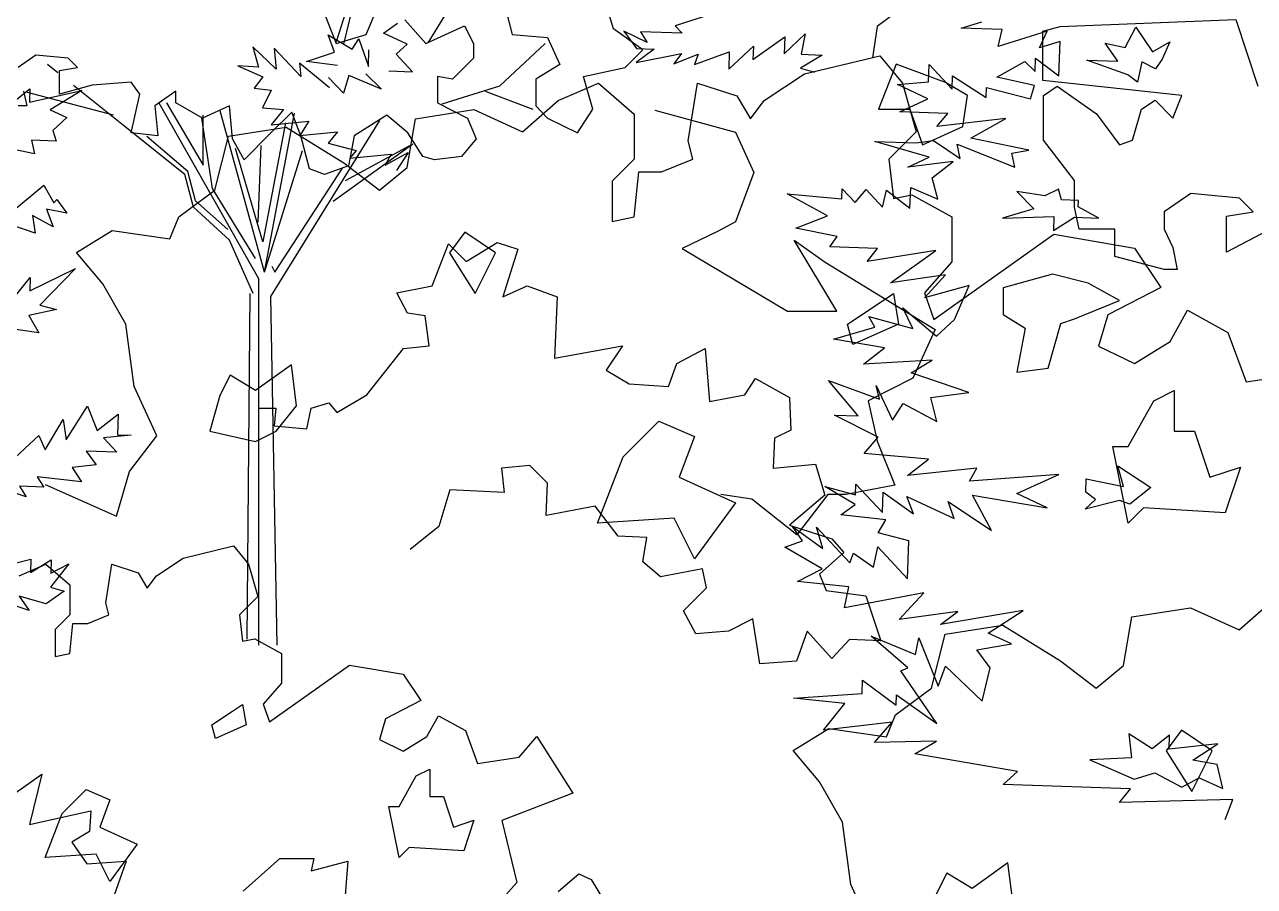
# Model space of a CAD drawing. Header units: inches. Extents: x -11 to 128, y 7 to 56.
# Drawn here: x 20.6192 to 21.0475, y 23.2566 to 23.5569 of the extents above; entities that cross this region are included whole.
import ezdxf

# ---------------------------------------------------------------- set-up
doc = ezdxf.new("R2010")
doc.units = ezdxf.units.IN
doc.header["$MEASUREMENT"] = 0
doc.layers.add('CAY', color=94, linetype='Continuous')
doc.layers.add('CAY-3', color=61, linetype='Continuous')
picture_1 = doc.add_image_def('image1.jpg', size_in_pixel=(1680, 1093))

# ---------------------------------------------------------------- blocks, each defined once
blk = doc.blocks.new('A$C76451831')
at = {"layer": 'CAY'}
for p, q in [((2585.55, 1708.32), (2564.01, 1701.36)), ((2337.68, 1695.67), (2348.38, 1703.45)), ((2564.01, 1701.36), (2569.25, 1695.74)), ((2294.59, 1694.45), (2313.24, 1683.37)), ((2299.57, 1681.13), (2294.59, 1694.45)), ((2313.24, 1683.37), (2318.5, 1691.35)), ((2318.5, 1691.35), (2325.91, 1669.79)), ((2355.97, 1687.32), (2337.68, 1695.67)), ((2523.99, 1697.32), (2533.94, 1683.83)), ((2542.26, 1688.52), (2523.99, 1697.32)), ((2569.25, 1695.74), (2537.11, 1696.86)), ((2537.11, 1696.86), (2542.26, 1688.52)), ((2624.27, 1675.23), (2648.9, 1692.96)), ((2648.45, 1679.83), (2664.84, 1695.12)), ((2648.9, 1692.96), (2648.45, 1679.83)), ((2664.84, 1695.12), (2661.57, 1679.37)), ((2236.31, 1685.23), (2240.6, 1669.26)), ((2254.38, 1667.88), (2236.31, 1685.23)), ((2252.8, 1684.11), (2254.38, 1667.88)), ((2273.61, 1662.02), (2252.8, 1684.11)), ((2278.01, 1673.72), (2299.57, 1681.13)), ((2325.91, 1669.79), (2326.36, 1682.92)), ((2347.54, 1679.46), (2355.97, 1687.32)), ((2360.21, 1665.87), (2347.54, 1679.46)), ((2547.52, 1683.35), (2533.56, 1672.96)), ((2533.56, 1672.96), (2568.69, 1679.89)), ((2533.94, 1683.83), (2547.52, 1683.35)), ((2568.69, 1679.89), (2562.98, 1671.93)), ((2562.98, 1671.93), (2581.82, 1679.44)), ((2578.82, 1671.38), (2605.9, 1681.31)), ((2581.82, 1679.44), (2578.82, 1671.38)), ((2605.43, 1667.73), (2624.63, 1685.65)), ((2605.9, 1681.31), (2605.43, 1667.73)), ((2624.63, 1685.65), (2624.27, 1675.23)), ((2661.57, 1679.37), (2677.86, 1678.8)), ((2224.56, 1670.43), (2244.05, 1661.86)), ((2240.6, 1669.26), (2224.56, 1670.43)), ((2272.6, 1672.39), (2273.61, 1662.02)), ((2295.85, 1653.27), (2272.6, 1672.39)), ((2301.92, 1670.62), (2278.01, 1673.72)), ((2677.86, 1678.8), (2661.19, 1668.5)), ((2664.25, 1664.12), (2722.62, 1678.28)), ((2722.62, 1678.28), (2740.31, 1657.04)), ((2244.05, 1661.86), (2237.18, 1653)), ((2306.71, 1649.32), (2295.06, 1661.39)), ((2310.84, 1662.93), (2306.71, 1649.32)), ((2336, 1652.18), (2310.84, 1662.93)), ((2323.91, 1664.2), (2336, 1652.18)), ((2341.65, 1666.52), (2360.21, 1665.87)), ((2633, 1643.47), (2664.25, 1664.12)), ((2661.19, 1668.5), (2671.96, 1665.41)), ((2237.18, 1653), (2250.52, 1651.57)), ((2250.52, 1651.57), (2243.68, 1637.7)), ((2473.21, 1643.47), (2504.46, 1657.04)), ((2504.46, 1657.04), (2532.18, 1632.86)), ((2574.04, 1612.21), (2581.11, 1657.04)), ((2581.11, 1657.04), (2611.77, 1647.01)), ((2740.31, 1657.04), (2750.93, 1619.29)), ((2445.5, 1619.29), (2473.21, 1643.47)), ((2611.77, 1647.01), (2622.39, 1629.32)), ((2622.39, 1629.32), (2633, 1643.47)), ((2243.68, 1637.7), (2260.17, 1636.58)), ((2260.17, 1636.58), (2250.41, 1624.7)), ((2362.36, 1629.32), (2407.77, 1636.4)), ((2407.77, 1636.4), (2445.5, 1619.29)), ((2532.18, 1632.86), (2532.18, 1598.05)), ((2217.32, 1615.75), (2262.13, 1622.83)), ((2250.41, 1624.7), (2279.71, 1627.56)), ((2262.13, 1622.83), (2306.94, 1595.11)), ((2279.71, 1627.56), (2272.61, 1616.4)), ((2355.88, 1591.57), (2362.36, 1629.32)), ((2206.7, 1573.87), (2217.32, 1615.75)), ((2272.61, 1616.4), (2301.91, 1619.26)), ((2301.91, 1619.26), (2294.59, 1610.35)), ((2750.93, 1619.29), (2729.7, 1598.05)), ((2294.59, 1610.35), (2316.52, 1604.76)), ((2316.52, 1604.76), (2311.64, 1598.82)), ((2339.03, 1593.3), (2356.71, 1603.22)), ((2356.71, 1603.22), (2347.62, 1589.13)), ((2577.58, 1598.05), (2574.04, 1612.21)), ((2306.94, 1595.11), (2334.65, 1573.87)), ((2311.64, 1598.82), (2343.64, 1601.95)), ((2343.64, 1601.95), (2339.03, 1593.3)), ((2532.18, 1598.05), (2515.08, 1580.95)), ((2553.4, 1588.03), (2577.58, 1598.05)), ((2729.7, 1598.05), (2733.24, 1567.38)), ((2334.65, 1573.87), (2355.88, 1591.57)), ((2532.18, 1553.22), (2535.71, 1588.03)), ((2535.71, 1588.03), (2553.4, 1588.03)), ((2515.08, 1580.95), (2515.08, 1549.69)), ((2178.99, 1553.22), (2206.7, 1573.87)), ((2733.24, 1567.38), (2747.39, 1570.33)), ((2747.39, 1570.33), (2778.64, 1553.22)), ((2171.92, 1536.12), (2178.99, 1553.22)), ((2515.08, 1549.69), (2532.18, 1553.22)), ((2778.64, 1553.22), (2778.64, 1518.42)), ((2099.39, 1525.5), (2127.11, 1542.61)), ((2127.11, 1542.61), (2171.92, 1536.12)), ((2764.49, 1473.59), (2857.65, 1539.66)), ((2857.65, 1539.66), (2920.15, 1529.04)), ((2920.15, 1529.04), (2940.78, 1498.37)), ((2120.03, 1501.32), (2099.39, 1525.5)), ((2778.64, 1518.42), (2757.41, 1494.24)), ((2137.72, 1470.05), (2120.03, 1501.32)), ((2940.78, 1498.37), (2899.51, 1477.13)), ((2757.41, 1494.24), (2764.49, 1473.59)), ((2947.86, 1456.49), (2961.42, 1480.67)), ((2961.42, 1480.67), (2992.67, 1463.57)), ((2144.2, 1421.69), (2137.72, 1470.05)), ((2899.51, 1477.13), (2892.43, 1452.95)), ((2992.67, 1463.57), (3006.82, 1425.22)), ((2892.43, 1452.95), (2920.15, 1439.38)), ((2920.15, 1439.38), (2947.86, 1456.49)), ((3006.82, 1425.22), (3055.17, 1432.3)), ((2161.89, 1383.34), (2144.2, 1421.69)), ((2140.67, 1355.62), (2161.89, 1383.34)), ((2130.64, 1320.82), (2140.67, 1355.62)), ((2075.22, 1345.59), (2130.64, 1320.82)), ((4778.74, 602.87), (4879.63, 765.75)), ((4707.63, 603.7), (4740.87, 709.91)), ((4713.36, 601.77), (4728.69, 665.87)), ((5192.27, 614.16), (5208.3, 619.04)), ((5223.95, 613.06), (5192.27, 614.16)), ((5220.78, 600.02), (5223.95, 613.06)), ((5258.8, 611.84), (5220.78, 600.02)), ((5252.91, 598.9), (5258.8, 611.84)), ((4834.43, 569.52), (4869.41, 602.16)), ((5268.94, 603.78), (5252.91, 598.9)), ((5268.01, 577.07), (5268.94, 603.78)), ((4491.49, 579.54), (4483.4, 586.04)), ((5166.8, 572.44), (5167.27, 586.02)), ((5167.27, 586.02), (5185.18, 566.81)), ((5219.94, 576.02), (5241.67, 588.41)), ((5241.67, 588.41), (5249.55, 580.43)), ((5249.55, 580.43), (5249.91, 590.84)), ((5249.91, 590.84), (5268.01, 577.07)), ((5142.71, 570.56), (5166.8, 572.44)), ((5185.18, 566.81), (5185.54, 577.23)), ((5185.54, 577.23), (5211.69, 560.45)), ((5249.17, 569.56), (5219.94, 576.02)), ((4534.5, 546.71), (4466.89, 564.41)), ((4541.19, 539.64), (4503.71, 569.74)), ((4789.61, 555.37), (4834.43, 569.52)), ((4823.03, 565.2), (4859.98, 551.43)), ((5166.34, 559.31), (5142.71, 570.56)), ((5211.69, 560.45), (5211.96, 568.14)), ((5211.96, 568.14), (5246.09, 559.24)), ((5246.09, 559.24), (5249.17, 569.56)), ((4647.32, 419.7), (4569.92, 556.01)), ((4575.78, 556.15), (4604.08, 507.78)), ((5144.69, 549.18), (5166.34, 559.31)), ((4602.9, 544.36), (4611.16, 489.69)), ((4604.08, 507.78), (4604.08, 546.71)), ((4651.64, 424.81), (4617.3, 549.89)), ((4651.64, 424.81), (4674.99, 548.11)), ((5181.8, 547.89), (5144.69, 549.18)), ((5173.29, 537.76), (5181.8, 547.89)), ((5226.98, 544.04), (5173.29, 537.76)), ((5199.71, 528.68), (5226.98, 544.04)), ((4589.93, 500.71), (4541.19, 539.64)), ((4668.15, 540.82), (4650.46, 448.4)), ((4656.75, 405.93), (4741.29, 542.41)), ((4592.29, 503.06), (4560.45, 530.2)), ((5125.31, 526.29), (5156.99, 525.18)), ((5167.47, 513.94), (5125.31, 526.29)), ((5156.99, 525.18), (5170.65, 526.97)), ((5170.65, 526.97), (5191.46, 513.1)), ((5244.7, 519.4), (5199.71, 528.68)), ((4650.46, 448.4), (4629.24, 520.76)), ((4646.93, 463.74), (4649.28, 523.12)), ((4651.64, 424.81), (4681.18, 519.19)), ((4705.1, 479.86), (4766.82, 524.3)), ((4714.54, 495.99), (4764.46, 523.12)), ((5189.12, 524.06), (5233.82, 506.18)), ((5191.46, 513.1), (5189.12, 524.06)), ((5231.48, 517.14), (5244.7, 519.4)), ((5233.82, 506.18), (5231.48, 517.14)), ((5150.9, 506.35), (5167.47, 513.94)), ((5185.94, 510.57), (5150.9, 506.35)), ((5169.64, 497.99), (5185.94, 510.57)), ((4596.61, 475.14), (4589.93, 500.71)), ((4598.18, 480.26), (4592.29, 503.06)), ((4659.9, 424.81), (4712.18, 505.42)), ((5174.04, 481.52), (5169.64, 497.99)), ((4611.16, 489.69), (4644.57, 435.43)), ((5099.74, 481.85), (5100.01, 489.54)), ((5100.01, 489.54), (5110.05, 478.77)), ((5110.05, 478.77), (5118.57, 488.9)), ((5118.57, 488.9), (5131.23, 475.31)), ((5131.23, 475.31), (5134.41, 488.34)), ((5134.41, 488.34), (5152.5, 474.56)), ((5152.5, 474.56), (5153.06, 490.41)), ((5153.06, 490.41), (5174.04, 481.52)), ((4623.34, 457.84), (4598.18, 480.26)), ((5057.27, 485.6), (5099.74, 481.85)), ((5088.4, 468.64), (5057.27, 485.6)), ((4624.52, 449.58), (4596.61, 475.14)), ((5064.05, 459.07), (5088.4, 468.64)), ((5096, 452.51), (5064.05, 459.07)), ((4642.99, 408.29), (4624.52, 449.58)), ((5062.55, 449.63), (5086.72, 432.52)), ((5090.28, 444.55), (5096, 452.51)), ((5127.39, 443.26), (5090.28, 444.55)), ((5119.34, 433.11), (5127.39, 443.26)), ((5172.65, 441.67), (5119.34, 433.11)), ((5137.34, 416.61), (5172.65, 441.67)), ((4657.54, 429.53), (4659.9, 424.81)), ((5180.15, 422.83), (5137.34, 416.61)), ((5163.66, 404.81), (5180.15, 422.83)), ((4647.32, 135.38), (4647.32, 419.7)), ((5198.44, 414.48), (5163.66, 404.81)), ((5187.1, 388.13), (5198.44, 414.48)), ((4638.28, 140.1), (4640.64, 408.29)), ((4661.47, 135.38), (4656.75, 405.93)), ((5154.68, 381.1), (5147.08, 397.23)), ((5147.08, 397.23), (5173.04, 375.02)), ((5093.21, 372.82), (5125.26, 382.13)), ((5120.57, 390.45), (5154.68, 381.1)), ((5125.26, 382.13), (5120.57, 390.45)), ((5173.04, 375.02), (5187.1, 388.13)), ((5132.85, 366), (5093.21, 372.82)), ((5171.94, 380.31), (5154.84, 342.56)), ((5116.55, 353.42), (5132.85, 366)), ((5169.68, 356.55), (5116.55, 353.42)), ((5153.48, 346.69), (5169.68, 356.55)), ((5198.26, 331.53), (5153.48, 346.69)), ((5112.43, 313.22), (5089.38, 340.77)), ((5089.38, 340.77), (5128.75, 326.25)), ((5154.84, 342.56), (5120.06, 324.86)), ((5126.39, 336.76), (5139.05, 310.02)), ((5128.75, 326.25), (5126.39, 336.76)), ((5120.06, 324.86), (5127.13, 293.6)), ((5168.67, 327.57), (5198.26, 331.53)), ((5173.45, 308.82), (5168.67, 327.57)), ((5139.05, 310.02), (5147.21, 322.88)), ((5147.21, 322.88), (5173.45, 308.82)), ((5093.87, 313.86), (5112.43, 313.22)), ((5127.72, 296.82), (5093.87, 313.86)), ((5116.85, 284.05), (5127.72, 296.82)), ((5127.13, 293.6), (5140.69, 259.39)), ((5166.99, 279.58), (5116.85, 284.05)), ((5150.69, 267), (5166.99, 279.58)), ((5204.37, 272.83), (5150.69, 267)), ((5198.57, 262.61), (5204.37, 272.83)), ((5268.09, 267.89), (5198.57, 262.61)), ((5235.4, 253.16), (5268.09, 267.89)), ((5110.03, 244.39), (5086.5, 258.36)), ((5086.5, 258.36), (5110.3, 252.09)), ((5140.69, 259.39), (5102.96, 252.31)), ((5110.3, 252.09), (5110.58, 260.24)), ((5110.58, 260.24), (5131.11, 238.22)), ((5029.84, 248.77), (5005.67, 252.31)), ((5064.63, 221.05), (5029.84, 248.77)), ((5088.81, 252.31), (5064.63, 221.05)), ((5102.96, 252.31), (5088.81, 252.31)), ((5131.11, 238.22), (5131.66, 254.07)), ((5131.66, 254.07), (5155.1, 237.38)), ((5155.1, 237.38), (5150.12, 250.7)), ((5150.12, 250.7), (5186.68, 233.56)), ((5200.91, 251.65), (5259.03, 241.91)), ((5215.82, 224.38), (5200.91, 251.65)), ((5259.03, 241.91), (5235.4, 253.16)), ((5098.88, 236.62), (5110.03, 244.39)), ((5186.68, 233.56), (5182.16, 246.86)), ((5182.16, 246.86), (5215.82, 224.38)), ((5133.64, 232.69), (5098.88, 236.62)), ((5127.84, 222.47), (5133.64, 232.69)), ((5069.17, 216.35), (5061.4, 227.51)), ((5061.4, 227.51), (5084.82, 210.37)), ((5079.96, 226.86), (5105.73, 199.21)), ((5084.82, 210.37), (5079.96, 226.86)), ((5151.64, 216.19), (5127.84, 222.47)), ((5055.4, 211.39), (5069.17, 216.35)), ((5084.27, 194.52), (5055.4, 211.39)), ((5124.19, 195.85), (5127.46, 211.6)), ((5127.46, 211.6), (5150.61, 186.76)), ((5150.61, 186.76), (5151.64, 216.19)), ((5105.73, 199.21), (5108.71, 206.81)), ((5108.71, 206.81), (5124.19, 195.85)), ((5065.35, 184.75), (5084.27, 194.52)), ((5105.08, 180.65), (5065.35, 184.75)), ((5101.8, 164.44), (5105.08, 180.65)), ((5163.37, 175.89), (5101.8, 164.44)), ((5144.07, 155.26), (5163.37, 175.89)), ((5240.39, 162.32), (5176.11, 151.42)), ((5213.04, 144.69), (5240.39, 162.32)), ((5189.6, 161.37), (5144.07, 155.26)), ((5176.11, 151.42), (5189.6, 161.37)), ((5231.32, 136.34), (5213.04, 144.69)), ((5150.92, 117.85), (5122.33, 142.42)), ((5122.33, 142.42), (5156.72, 128.07)), ((5156.72, 128.07), (5159.44, 141.12)), ((5159.44, 141.12), (5174.44, 103.42)), ((5204.43, 131.84), (5231.32, 136.34)), ((5214.82, 117.88), (5204.43, 131.84)), ((5145.4, 115.32), (5150.92, 117.85)), ((5173.42, 74.45), (5145.4, 115.32)), ((5174.44, 103.42), (5179.97, 119.1)), ((5179.97, 119.1), (5208.47, 91.81)), ((5208.47, 91.81), (5214.82, 117.88)), ((5115.33, 97.78), (5115.69, 108.2)), ((5115.69, 108.2), (5141.75, 88.7)), ((5062.19, 94.2), (5115.33, 97.78)), ((5141.75, 88.7), (5142.03, 96.85)), ((5142.03, 96.85), (5173.42, 74.45)), ((5101.92, 90.09), (5062.19, 94.2)), ((5085.34, 69.36), (5101.92, 90.09)), ((5138.57, 75.66), (5085.34, 69.36)), ((5124.88, 59.82), (5138.57, 75.66)), ((5172.95, 60.86), (5124.88, 59.82)), ((5156.29, 51.02), (5172.95, 60.86)), ((5236.02, 37.35), (5156.29, 51.02)), ((5224.8, 27.32), (5236.02, 37.35)), ((5323.46, 23.87), (5224.8, 27.32)), ((5314.94, 13.29), (5323.46, 23.87)), ((5402.93, 15.66), (5314.94, 13.29)), ((5396.95, 0), (5402.93, 15.66))]:
    blk.add_line(p, q, dxfattribs=at)
for points in [[(4308.81, 2113.3), (4322.52, 2122.8), (4311.98, 2143.89), (4325.69, 2148.11), (4326.74, 2161.82), (4368.93, 2163.93), (4363.66, 2132.29), (4407.95, 2146), (4416.39, 2113.3), (4476.51, 2133.34), (4474.4, 2109.09), (4495.49, 2123.85), (4494.44, 2182.91), (4528.19, 2186.08), (4556.66, 2206.12), (4547.17, 2167.09), (4594.63, 2177.64), (4593.58, 2161.82), (4579.87, 2153.38), (4591.47, 2136.51), (4622.06, 2138.62), (4609.4, 2102.76)], [(4712.76, 2115.41), (4741.23, 2140.73), (4767.6, 2140.73), (4765.49, 2131.23), (4793.97, 2138.62), (4788.7, 2069.01)], [(2054.94, 1274.61), (2075.78, 1283.65), (2094.25, 1267.53), (2094.25, 1244.33), (2082.85, 1232.92), (2082.85, 1212.08), (2094.25, 1214.44), (2096.61, 1237.64), (2108.4, 1237.64), (2124.52, 1244.33), (2122.16, 1253.76), (2126.88, 1283.65), (2147.32, 1276.97), (2154.39, 1265.17), (2161.47, 1274.61), (2182.3, 1288.37), (2221.22, 1297.81), (2233.01, 1283.65), (2240.09, 1258.48), (2225.93, 1244.33), (2228.29, 1223.88), (2237.73, 1225.84), (2258.56, 1214.44), (2258.56, 1191.24), (2244.41, 1175.12), (2249.13, 1161.35), (2311.23, 1205.4), (2352.9, 1198.32), (2366.66, 1177.87), (2339.14, 1163.71), (2334.43, 1147.59), (2352.9, 1138.54), (2371.37, 1149.95), (2380.42, 1166.07), (2401.25, 1154.67), (2410.68, 1129.11), (2442.92, 1133.83), (2456.67, 1149.95), (2484.58, 1105.9), (2429.55, 1084.67), (2440.95, 1036.69), (2426.8, 1020.57)], [(2473.18, 1029.62), (2489.3, 1043.38), (2498.73, 1039.05), (2517.21, 1008.77)], [(4450.58, 551.93), (4469.69, 567.13), (4469.33, 556.72), (4509.97, 565.72), (4485.43, 550.71), (4498.37, 544.82), (4487.59, 534.77), (4490.02, 526.53), (4471.02, 527.19), (4473.37, 516.68), (4444.58, 522.67)], [(4455.95, 471.96), (4480.68, 492.4), (4488.35, 478.53), (4490.71, 481.17), (4498.49, 470.47), (4482.74, 473.74), (4487.7, 459.97), (4471.69, 468.69), (4473.93, 455.01), (4447.51, 464.09)], [(4453.43, 399.96), (4470.02, 420.69), (4469.65, 410.28), (4505.15, 427.63), (4477.42, 399.13), (4490.45, 395.95), (4468.99, 391.26), (4476.68, 377.85), (4450.07, 381.5)], [(4454.59, 277.52), (4476.61, 298.06), (4481.66, 287), (4495.62, 310.54), (4497.79, 294.6), (4514.56, 320.76), (4522.06, 301.91), (4538.36, 314.49), (4537.8, 298.64), (4548.21, 298.28), (4526.85, 296.31), (4537.33, 285.06), (4513.34, 285.9), (4521.13, 275.2), (4502.47, 273.13), (4509.79, 262), (4475.49, 265.91), (4480.65, 258.03), (4461.64, 258.69), (4466.79, 250.35), (4430.05, 262.51)], [(4443.57, 195.4), (4470.54, 202.17), (4470.18, 191.75), (4486.38, 201.61), (4486.02, 191.2), (4499.87, 198.42), (4485.64, 180.33), (4496.41, 177.24), (4482.46, 167.3), (4461.38, 173.47), (4469.15, 162.32), (4432.42, 174.48)], [(4464.93, 565.2), (4467.29, 553.79), (4460.61, 553.79)], [(4698.42, 625.36), (4707.46, 602.16), (4730.65, 609.24), (4740.09, 632.05)], [(4760.53, 620.64), (4777.04, 602.16), (4806.91, 615.93), (4813.98, 602.16), (4813.98, 590.76), (4797.48, 574.63), (4786.08, 576.6), (4786.08, 556.15), (4809.27, 544.36), (4815.95, 528.23), (4804.55, 514.47), (4783.72, 512.11), (4774.68, 514.47), (4762.88, 532.95), (4746.77, 546.71), (4721.22, 530.59), (4716.89, 507.39), (4698.42, 500.71), (4686.63, 505.03), (4679.94, 530.59), (4672.87, 549.07), (4656.75, 532.95), (4635.92, 512.11), (4626.88, 528.23), (4624.52, 553.79), (4603.69, 544.36), (4582.85, 556.15), (4582.85, 565.2), (4566.74, 553.79), (4569.1, 530.59), (4548.26, 532.95), (4554.94, 562.84), (4548.26, 572.28), (4517.99, 569.92), (4492.84, 562.84), (4492.84, 581.32), (4506.6, 583.68), (4499.52, 590.76), (4474.36, 593.12), (4460.61, 583.68)]]:
    blk.add_lwpolyline(points, dxfattribs=at)
for points in [[(2424.51, 1525.4), (2400.76, 1541.24), (2388.88, 1525.4), (2408.68, 1493.71)], [(2721.43, 1485.79), (2733.31, 1493.71), (2737.27, 1469.95), (2701.64, 1454.11), (2697.68, 1469.95)], [(2270.12, 1406.58), (2266.16, 1438.27), (2238.45, 1418.46), (2218.65, 1430.34), (2210.73, 1414.5), (2202.82, 1386.78), (2238.45, 1378.86), (2254.28, 1386.78)], [(2935.21, 1410.54), (2951.05, 1418.46), (2951.05, 1386.78), (2966.88, 1386.78), (2978.76, 1351.13), (3002.51, 1359.06), (2990.64, 1323.41), (2927.29, 1327.37), (2915.42, 1315.49), (2903.54, 1374.9), (2915.42, 1374.9)], [(2523.49, 1366.98), (2551.2, 1394.7), (2578.91, 1382.82), (2567.03, 1351.13), (2610.58, 1331.33), (2578.91, 1287.77), (2563.08, 1319.45), (2503.69, 1315.49)], [(2220.42, 1169.48), (2228.34, 1174.77), (2230.98, 1158.92), (2207.23, 1148.36), (2204.59, 1158.92)], [(2362.94, 1119.32), (2373.5, 1124.6), (2373.5, 1103.48), (2384.06, 1103.48), (2391.97, 1079.71), (2407.81, 1084.99), (2399.89, 1061.23), (2357.66, 1063.87), (2349.75, 1055.95), (2341.83, 1095.55), (2349.75, 1095.55)], [(2088.46, 1090.27), (2106.93, 1108.76), (2125.41, 1100.84), (2117.49, 1079.71), (2146.52, 1066.51), (2125.41, 1037.47), (2114.85, 1058.59), (2075.26, 1055.95)], [(4892.21, 659.97), (4885.53, 671.37), (4869.41, 671.37), (4869.41, 643.85), (4852.9, 632.05), (4836.78, 636.77), (4843.86, 609.24), (4871.37, 606.88), (4880.81, 586.04), (4862.33, 574.63), (4862.33, 553.79), (4871.37, 544.36), (4894.57, 532.95), (4906.36, 551.43), (4899.28, 576.6), (4931.52, 583.68), (4945.27, 597.44), (4922.48, 613.57), (4915.4, 636.77), (4889.85, 630.08)], [(5321.51, 577.92), (5289.74, 589.45), (5313.73, 588.62), (5303.79, 602.56), (5319.54, 599.29), (5327.79, 614.87), (5340.72, 595.83), (5354.13, 603.52), (5348.22, 590.13), (5342.97, 582.61), (5332.29, 587.97), (5329.02, 572.21)], [(5270.09, 480.89), (5267.66, 489.13), (5257.06, 484.06), (5235.43, 487.54), (5248.55, 473.93), (5224.28, 466.62), (5264.2, 467.94), (5263.82, 457.08), (5280.04, 467.39), (5299.05, 466.73), (5283.04, 475.45), (5283.22, 480.43)], [(5288.9, 254.01), (5289.27, 264.43), (5318.06, 258.44), (5313.63, 274.46), (5339.33, 257.69), (5323.02, 244.66), (5314.96, 247.66), (5288.45, 240.88), (5296.41, 248.31)], [(5395.07, 24.09), (5390.74, 42.83), (5371.82, 46.21), (5391.29, 58.68), (5353.54, 54.56), (5353.92, 65.42), (5340.41, 55.01), (5322.23, 66.53), (5324.3, 47.87), (5292.07, 46.28), (5326.45, 31.48), (5342.48, 36.36), (5363.39, 25.2), (5376.78, 32.44)]]:
    blk.add_lwpolyline(points, close=True, dxfattribs=at)
at = {"layer": 'CAY-3'}
for p, q in [((2918.29, 1242.84), (2963.69, 1249.92)), ((2963.69, 1249.92), (3001.43, 1232.82)), ((3001.43, 1232.82), (3029.14, 1257)), ((2911.8, 1205.09), (2918.29, 1242.84)), ((2773.24, 1229.28), (2818.05, 1236.36)), ((2818.05, 1236.36), (2862.87, 1208.63)), ((2762.63, 1187.4), (2773.24, 1229.28)), ((2862.87, 1208.63), (2890.58, 1187.4)), ((2890.58, 1187.4), (2911.8, 1205.09)), ((2734.92, 1166.75), (2762.63, 1187.4)), ((2727.84, 1149.65), (2734.92, 1166.75)), ((2655.32, 1139.03), (2683.03, 1156.13)), ((2683.03, 1156.13), (2727.84, 1149.65)), ((2675.96, 1114.84), (2655.32, 1139.03)), ((2693.64, 1083.58), (2675.96, 1114.84)), ((2700.13, 1035.21), (2693.64, 1083.58)), ((2717.82, 996.87), (2700.13, 1035.21)), ((4954.64, 550.49), (5017.14, 533.39)), ((5017.14, 533.39), (5031.3, 502.12)), ((5031.3, 502.12), (5017.14, 463.78)), ((5017.14, 463.78), (5003.58, 456.71)), ((5003.58, 456.71), (4975.87, 443.14)), ((5095.88, 394.47), (5062.55, 449.63)), ((4975.87, 443.14), (5057.56, 394.47)), ((5086.72, 432.52), (5171.94, 380.31)), ((45.4, 414.06), (3.54, 382.8)), ((5057.56, 394.47), (5095.88, 394.47)), ((3.54, 382.8), (0, 358.62)), ((132.08, 379.26), (145.64, 382.8)), ((145.64, 382.8), (281.82, 388.34)), ((281.82, 388.34), (298.92, 336.43)), ((132.08, 340.92), (132.08, 379.26)), ((239.96, 329.35), (132.08, 340.92)), ((132.65, 329.35), (143.26, 336.43)), ((143.26, 336.43), (173.92, 315.2)), ((132.65, 294.55), (132.65, 329.35)), ((208.71, 318.73), (219.32, 325.81)), ((219.32, 325.81), (232.89, 311.66)), ((232.89, 311.66), (239.96, 329.35)), ((173.92, 315.2), (191.61, 291.01)), ((201.64, 294.55), (208.71, 318.73)), ((156.82, 263.29), (132.65, 294.55)), ((191.61, 291.01), (201.64, 294.55)), ((156.82, 242.64), (156.82, 263.29)), ((375.37, 260.35), (274.75, 207.84)), ((247.04, 253.26), (226.4, 239.1)), ((284.77, 249.72), (247.04, 253.26)), ((295.39, 239.1), (284.77, 249.72)), ((160.36, 225.54), (156.82, 242.64)), ((226.4, 239.1), (226.4, 225.54)), ((274.75, 235.56), (295.39, 239.1)), ((274.75, 207.84), (274.75, 235.56)), ((188.07, 225.54), (160.36, 225.54)), ((188.07, 204.3), (188.07, 225.54)), ((226.4, 225.54), (232.89, 211.38)), ((232.89, 211.38), (236.42, 194.27)), ((226.4, 194.27), (188.07, 204.3)), ((236.42, 194.27), (226.4, 194.27))]:
    blk.add_line(p, q, dxfattribs=at)
for points in [[(2980.44, 1138.92), (2956.69, 1154.77), (2944.81, 1138.92), (2964.6, 1107.24)], [(2826.04, 1020.11), (2822.08, 1051.79), (2794.37, 1031.99), (2774.58, 1043.87), (2766.66, 1028.03), (2758.74, 1000.31), (2794.37, 992.38), (2810.21, 1000.31)], [(56.59, 339.38), (18.26, 353.54), (4.7, 318.73), (28.88, 318.73), (38.9, 291.01), (70.15, 305.17), (73.69, 329.35)], [(167.44, 183.66), (139.73, 190.73), (101.4, 180.12), (101.4, 159.47), (118.5, 148.85), (112.01, 114.64), (136.19, 117.59), (146.21, 152.39), (156.82, 155.93), (191.61, 170.09)]]:
    blk.add_lwpolyline(points, close=True, dxfattribs=at)
blk.add_lwpolyline([(4646.72, 319.17), (4660.43, 319.17), (4659.38, 305.46), (4684.69, 303.35), (4687.85, 319.17), (4701.56, 323.39), (4707.89, 316), (4731.09, 329.71), (4759.57, 365.57), (4779.61, 367.68), (4776.45, 390.89), (4762.74, 393), (4754.3, 408.82), (4781.72, 414.09), (4794.38, 446.79), (4808.09, 433.07), (4832.34, 447.84), (4848.16, 442.57), (4836.56, 405.65), (4855.55, 414.09), (4878.75, 405.65), (4876.64, 358.19), (4929.38, 367.68), (4916.72, 348.7), (4934.65, 338.15), (4965.24, 336.04), (4971.56, 353.97), (4993.71, 365.57), (4996.88, 324.44), (5024.3, 329.71), (5032.74, 342.37), (5059.1, 327.61), (5060.16, 302.29), (5047.5, 295.96), (5046.45, 272.76), (5079.14, 275.93), (5086.52, 251.67), (5059.1, 228.46), (5091.8, 217.92), (5101.29, 207.37), (5082.31, 190.5), (5087.58, 177.84), (5118.16, 173.62), (5129.77, 138.82), (5105.51, 139.87), (5091.8, 125.11), (5072.81, 146.2), (5064.38, 123), (5035.9, 120.89), (5030.63, 155.69), (5011.64, 146.2), (4986.33, 144.09), (4976.84, 162.02), (4994.77, 179.95), (4991.6, 194.71), (4958.91, 188.39), (4945.2, 199.99), (4948.36, 218.97), (4926.21, 220.03), (4908.28, 243.23), (4870.31, 235.85), (4871.37, 261.16), (4857.66, 274.87), (4835.51, 272.76), (4837.62, 253.78), (4795.43, 255.89), (4786.99, 227.41), (4764.84, 209.48)], dxfattribs=at)

msp = doc.modelspace()

# ---------------------------------------------------------------- block references
at = {"layer": 'CAY', "xscale": 0.0004489089019145984, "yscale": 0.0004489089019145984, "zscale": 0.0004489089019145984}
for p in [(20.91449, 23.38433), (18.61455, 23.27991), (19.69482, 22.79263), (18.5797, 22.30535)]:
    msp.add_blockref('A$C76451831', p, dxfattribs=at)

# ---------------------------------------------------------------- pictures from other files: only their frames are drawn
image = msp.add_image(picture_1, insert=(12.49661, 7.37723), size_in_units=(74.4025, 48.40591))
image.dxf.flags = 6

doc.saveas('drawing.dxf')
